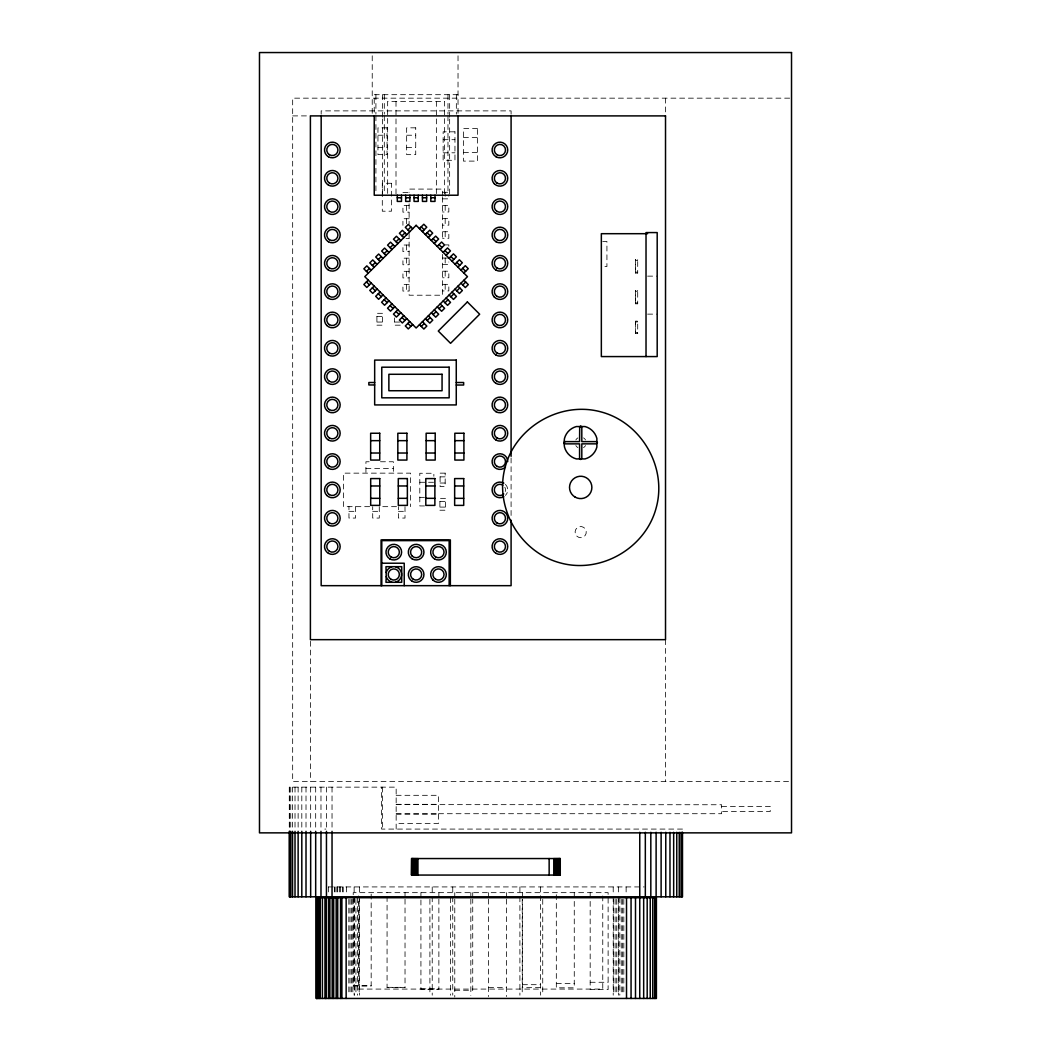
<?xml version="1.0" encoding="UTF-8"?>
<svg xmlns="http://www.w3.org/2000/svg" width="1051" height="1051" viewBox="0 0 1051 1051"><rect width="100%" height="100%" fill="white"/><g stroke="black" fill="none" stroke-linecap="round" stroke-linejoin="round"><path stroke-width="0.75" stroke-dasharray="5 3.75" d="M635.461 273.076L635.461 259.676L637.694 259.676L637.694 273.076L635.461 273.076L635.461 259.676M637.694 259.676L637.55 260.609L635.619 260.609M635.461 303.805L635.461 290.391L637.694 290.391L637.694 303.805L635.461 303.805L635.461 290.391M637.694 290.391L637.55 291.272L635.605 291.272M635.461 333.403L635.461 321.12L637.694 321.12L637.694 333.403L635.461 333.403L635.461 321.12M637.694 321.12L637.55 321.974L635.619 321.974M458.026 94.682L374.235 94.682L374.235 114.139M789.656 98.163L292.664 98.163L292.664 781.537L789.656 781.537M292.664 115.899L310.4 115.899M377.953 135.224L387.031 135.224M406.645 135.224L415.723 135.224M463.452 137.445L477.522 137.445M443.141 139.678L454.952 139.678M377.953 147.587L387.031 147.587M406.645 147.587L415.723 147.587M463.452 152.513L477.522 152.513M443.141 152.802L454.952 152.802M442.629 192.28L448.83 192.28L448.83 196.222M402.927 192.412L409.115 192.412M442.629 198.849L448.83 198.849M442.629 205.431L448.83 205.431L448.83 212L442.629 212M409.115 205.562L402.927 205.562L402.927 212.144L409.115 212.144M442.629 218.582L448.83 218.582L448.83 225.164L442.629 225.164M409.115 218.713L402.927 218.713L402.927 225.295M442.629 231.732L448.83 231.732L448.83 238.314L442.629 238.314M406.028 238.446L409.115 238.446M602.735 241.48L606.926 241.48L606.926 266.547L602.735 266.547M409.115 245.028L402.927 245.028L402.927 251.609L409.115 251.609M445.177 244.896L448.83 244.896L448.83 247.524M409.115 258.178L402.927 258.178L402.927 264.76L409.115 264.76M442.629 258.047L448.83 258.047M442.629 264.616L448.83 264.616L448.83 261.988M409.115 271.329L402.927 271.329L402.927 277.911L409.115 277.911M442.629 271.197L448.83 271.197L448.83 277.779L442.629 277.779M635.619 272.143L637.55 272.143L637.694 273.076M647.613 276.137L657.19 276.137M409.115 284.493L402.927 284.493L402.927 291.061L409.115 291.061M442.629 284.348L448.83 284.348L448.83 290.93L442.629 290.93M635.605 302.924L637.55 302.924L637.694 303.805M647.613 314.131L657.19 314.131M376.902 316.587L382.511 316.587M376.902 322.053L382.511 322.053M394.624 322.053L400.234 322.053M400.234 325.179L394.624 325.179L394.624 317.954M635.619 332.55L637.55 332.55L637.694 333.403M369.151 461.757L365.932 461.757L365.932 473.147M380.449 461.757L393.35 461.757L393.35 473.147M365.932 468.483L393.35 468.483M440.093 476.852L445.177 476.852M419.796 482.278L433.866 482.278M440.093 483.026L445.177 483.026M419.796 497.346L424.486 497.346M439.896 501.629L445.506 501.629M424.486 505.938L419.796 505.938L419.796 473.265L433.866 473.265L433.866 476.261M369.676 506.661L343.519 506.661L343.519 473.147L410.547 473.147L410.547 506.661M382.761 506.661L397.462 506.661M439.896 507.094L445.506 507.094M348.958 511.338L355.527 511.338M372.698 511.338L379.28 511.338M398.421 511.338L405.003 511.338M396.161 795.318L438.477 795.318L438.477 823.419L396.161 823.419M396.161 804.33L438.477 804.33M396.161 804.619L721.63 804.751L721.63 813.71L438.477 813.71M721.63 806.485L770.225 806.485L770.225 811.543L721.63 811.543M396.161 813.881L438.477 813.881M396.161 814.026L438.477 814.026M324.825 829.081L325.863 829.081M682.493 829.081L381.618 829.081L381.618 787.146M328.346 886.926L644.224 886.926M590.176 982.278L608.122 982.278M556.321 983.394L574.266 983.394M522.465 984.682L540.424 984.682M353.228 985.667L371.174 985.667M387.07 987.336L405.029 987.336M488.623 987.585L506.569 987.585M540.424 987.651L522.465 987.651L522.465 899.196M420.925 988.886L438.871 988.886M454.768 990.278L472.727 990.278L472.727 899.157M665.519 98.163L665.519 114.283M665.519 639.665L665.519 781.537M626.133 886.926L626.133 895.124M623.821 899.354L623.821 995.205M622.586 899.354L622.586 995.205M621.246 899.354L621.246 995.205M619.801 897.725L619.801 995.205M618.514 886.926L618.514 895.124M618.514 896.766L618.514 995.166M618.29 899.354L618.29 995.205M616.714 899.354L616.714 995.205M615.111 899.354L615.111 995.205M613.482 899.354L613.482 995.205M613.219 886.926L613.219 895.124M613.219 896.766L613.219 995.166M602.762 895.912L602.762 989.083L358.588 989.083L358.588 895.912M590.176 892.654L590.176 989.569L608.122 989.569L608.122 892.654L353.228 892.654L353.228 986.074L371.174 986.074L371.174 892.654M574.266 892.654L574.266 987.822L556.321 987.822L556.321 892.654M542.736 899.354L542.736 995.205M540.424 886.926L540.424 995.166M522.465 892.654L522.465 897.567M522.229 899.354L522.229 995.205M519.903 886.926L519.903 895.124M519.903 896.766L519.903 995.166M511.088 114.165L511.088 110.881L321.172 110.881L321.172 114.165M511.088 457.96L511.088 516.908M506.569 892.654L506.569 897.554M506.569 899.144L506.569 996.545M488.623 892.654L488.623 897.554M488.623 899.144L488.623 996.545M472.727 892.654L472.727 897.528M470.835 892.654L470.835 897.541M470.835 899.17L470.835 995.428M458.026 55.795L458.026 115.899M456.344 94.682L456.344 114.139M454.768 892.654L454.768 897.541M454.768 899.157L454.768 997.057M452.745 886.926L452.745 895.124M452.745 896.766L452.745 995.166M450.419 897.725L450.419 995.205M449.644 94.682L449.644 117.384M449.644 118.999L449.644 195.223M447.976 94.682L447.976 114.139M447.976 115.768L447.976 193.607M445.177 192.28L445.177 196.222M445.177 205.431L445.177 212M445.177 218.582L445.177 225.164M445.177 231.732L445.177 238.314M445.177 258.047L445.177 264.616M445.177 271.197L445.177 277.779M445.177 284.348L445.177 290.93M444.626 193.607L444.626 101.382L387.648 101.382L387.648 193.607M442.629 196.222L442.629 189.088L409.115 189.088L409.115 192.346M442.629 197.246L442.629 239.694M442.629 254.395L442.629 295.213L409.115 295.213L409.115 233.191M438.871 892.654L438.871 897.567M438.871 899.17L438.871 989.372L420.925 989.372L420.925 892.654M436.362 101.382L436.362 193.607M432.224 886.926L432.224 895.124M432.224 896.766L432.224 995.166M429.912 899.354L429.912 995.205M409.115 203.776L409.115 223.981M406.579 205.562L406.579 212.144M406.579 218.713L406.579 223.981M406.579 245.028L406.579 251.609M406.579 258.178L406.579 264.76M406.579 271.329L406.579 277.911M406.579 284.493L406.579 291.061M405.003 506.661L405.003 518.064L398.421 518.064L398.421 506.661M405.029 892.654L405.029 897.567M405.029 899.183L405.029 987.625L387.07 987.625L387.07 892.654M396.161 829.081L396.161 787.146L289.288 787.146L289.288 829.699M396.004 101.382L396.004 195.223M384.298 94.682L384.298 114.139M384.298 115.768L384.298 193.607M382.617 94.682L382.617 117.384M382.617 118.999L382.617 195.223M382.419 787.146L382.419 829.081M379.28 506.661L379.28 518.064L372.698 518.064L372.698 506.661M375.916 94.682L375.916 114.139M375.916 115.768L375.916 193.607M372.225 55.795L372.225 115.899M359.442 886.926L359.442 895.124M359.442 896.766L359.442 995.166M359.166 899.354L359.166 995.205M357.537 897.725L357.537 995.205M355.934 899.354L355.934 995.205M355.527 506.661L355.527 518.064L348.958 518.064L348.958 506.661M354.358 897.725L354.358 995.205M354.134 886.926L354.134 895.124M354.134 896.766L354.134 995.166M352.847 899.354L352.847 995.205M351.415 899.354L351.415 995.205M350.062 899.354L350.062 995.205M348.827 899.354L348.827 995.205M346.515 886.926L346.515 895.124M343.23 886.926L343.23 895.124M342.6 886.926L342.6 895.124M340.406 886.926L340.406 895.124M339.591 886.926L339.591 895.124M337.699 886.926L337.699 895.124M336.872 886.926L336.872 895.124M335.111 886.926L335.111 895.124M334.389 886.926L334.389 895.124M332.037 787.146L332.037 829.699M328.621 886.926L328.621 895.124M326.454 787.146L326.454 829.699M320.975 787.146L320.975 829.699M315.681 787.146L315.681 829.699M310.662 787.146L310.662 829.699M310.4 641.294L310.4 781.537M306.012 787.146L306.012 829.699M301.808 787.146L301.808 829.699M298.129 787.146L298.129 829.699M295.016 787.146L295.016 829.699M292.546 787.146L292.546 829.699M290.746 787.146L290.746 829.699M289.656 787.146L289.656 829.699M585.525 445.532A5.583 5.583 0 0 1 583.489 447.581M577.905 447.581A5.583 5.583 0 0 1 575.856 445.532M575.856 439.949A5.583 5.583 0 0 1 577.905 437.899M583.489 437.899A5.583 5.583 0 0 1 585.525 439.949M504.835 487.27A5.583 5.583 0 0 1 505.268 491.513M505.452 484.38A7.817 7.817 0 0 1 505.452 495.441M387.031 127.828L377.953 127.828L377.953 154.642L387.031 154.642L387.031 127.828M415.723 127.828L406.645 127.828L406.645 154.642L415.723 154.642L415.723 127.828M477.522 128.432L463.452 128.432L463.452 161.105L477.522 161.105L477.522 128.432M454.952 131.822L443.141 131.822L443.141 160.291L454.952 160.291L454.952 131.822M391.471 183.281L382.301 183.281L382.301 211.198L391.471 211.198L391.471 183.281M382.511 313.316L376.902 313.316L376.902 325.179L382.511 325.179L382.511 313.316M445.177 473.147L440.093 473.147L440.093 486.56L445.177 486.56L445.177 473.147M445.506 498.358L439.896 498.358L439.896 510.221L445.506 510.221L445.506 498.358M576.749 536.063A5.583 5.583 0 0 0 586.09 533.553A5.583 5.583 0 0 0 579.246 526.709A5.583 5.583 0 0 0 576.749 536.063"/><path stroke-width="1.5" d="M386.243 576.513L385.967 582.293L401.718 582.293L401.718 566.673L385.967 566.673L386.243 576.513A7.817 7.817 0 0 0 391.76 582.044M366.444 271.408L369.413 268.452M372.369 265.483L375.338 262.527M378.294 259.558L381.263 256.602M384.219 253.633L387.188 250.677M390.144 247.708L393.113 244.752M396.069 241.783L399.038 238.827M401.994 235.858L404.963 232.902M407.919 229.933L410.888 226.977M419.441 228.619L423.816 224.244L426.772 227.2L422.397 231.588M368.231 280.105L363.856 284.479L366.812 287.449L371.187 283.074M425.353 234.544L429.741 230.169L432.697 233.125L428.322 237.513M374.156 286.03L369.768 290.404L372.737 293.374L377.112 288.999M431.278 240.469L435.666 236.094L438.622 239.05L434.247 243.425M380.081 291.955L375.693 296.329L378.662 299.299L383.037 294.911M437.203 246.394L441.591 242.019L444.547 244.975L440.172 249.35M386.006 297.88L381.618 302.254L384.587 305.224L388.962 300.836M443.128 252.319L447.516 247.944L450.472 250.9L446.097 255.275M391.931 303.805L387.543 308.179L390.512 311.149L394.887 306.761M449.053 258.244L453.441 253.856L456.397 256.825L452.022 261.2M397.856 309.73L393.468 314.104L396.437 317.074L400.812 312.686M454.978 264.169L459.366 259.781L462.322 262.75L457.947 267.125M403.781 315.655L399.393 320.029L402.362 322.999L406.737 318.611M460.903 270.094L465.291 265.706L468.247 268.675L463.872 273.05M409.706 321.58L405.318 325.955L408.287 328.924L412.662 324.536M421.28 326.454L424.236 323.498M427.205 320.529L430.161 317.573M433.13 314.604L436.086 311.648M439.055 308.679L442.011 305.723M444.98 302.754L447.936 299.798M450.905 296.829L453.861 293.873M456.83 290.904L459.786 287.948M462.755 284.979L465.711 282.023M565.162 441.512L563.94 442.734L564.505 447.082A16.75 16.75 0 0 0 576.355 458.919L585.026 458.919A16.75 16.75 0 0 0 596.876 447.082L596.876 438.398A16.75 16.75 0 0 0 585.026 426.548L576.355 426.548A16.75 16.75 0 0 0 564.505 438.398L563.94 442.734L565.057 443.864L579.574 443.864L579.574 458.381L580.691 459.497L581.807 458.381L581.807 443.85L596.337 443.85L597.454 442.734L596.337 441.617L581.807 441.617L581.807 427.1L580.691 425.983L579.574 427.1M397.291 197.759L401.482 197.759M405.673 197.759L409.864 197.759M414.055 197.759L418.245 197.759M422.436 197.759L426.627 197.759M430.805 197.759L434.996 197.759M647.613 233.69L601.343 233.69L601.343 356.578L657.19 356.578L657.19 232.573L646.023 232.573L646.023 356.578M374.668 382.511L368.848 382.511L368.848 384.955L374.668 384.955M456.265 382.511L463.649 382.511L463.649 385.021L456.265 385.021M370.648 440.658L379.726 440.658M397.83 440.658L406.908 440.658M426.141 440.658L435.206 440.658M454.833 440.658L463.911 440.658M565.057 441.617L579.574 441.617L579.692 426.982M370.648 453.02L379.726 453.02M397.83 453.02L406.908 453.02M426.141 453.02L435.206 453.02M454.833 453.02L463.911 453.02M370.688 485.969L379.766 485.969M398.29 485.969L407.368 485.969M425.8 485.969L434.878 485.969M454.649 485.969L463.714 485.969M370.688 498.332L379.766 498.332M398.29 498.332L407.368 498.332M425.8 498.332L434.878 498.332M454.649 498.332L463.714 498.332M381.776 563.218L404.228 563.218L404.228 585.67M411.532 875.063L560.262 875.063L560.262 858.549L411.532 858.549L411.532 875.063L411.742 858.549M421.228 226.819L424.197 229.788M427.153 232.744L430.122 235.713M433.078 238.669L436.047 241.638M439.003 244.594L441.972 247.563M444.928 250.519L447.897 253.488M450.853 256.444L453.822 259.413M456.778 262.369L459.734 265.338M462.703 268.294L465.659 271.263M412.675 228.776L408.3 224.389L405.331 227.358L409.719 231.732M463.911 280.223L468.299 284.611L465.33 287.567L460.955 283.192M406.75 234.701L402.375 230.314L399.406 233.283L403.794 237.657M457.986 286.148L462.374 290.523L459.405 293.492L455.03 289.117M400.825 240.626L396.45 236.239L393.481 239.208L397.869 243.582M452.061 292.073L456.449 296.448L453.48 299.417L449.105 295.042M394.9 246.538L390.525 242.164L387.569 245.133L391.944 249.507M446.136 297.998L450.524 302.373L447.555 305.342L443.18 300.954M388.975 252.463L384.6 248.089L381.644 251.058L386.019 255.432M440.224 303.923L444.599 308.298L441.63 311.267L437.255 306.879M383.05 258.388L378.675 254.014L375.719 256.969L380.094 261.357M434.299 309.848L438.674 314.223L435.705 317.192L431.33 312.804M377.138 264.313L372.75 259.939L369.794 262.895L374.169 267.282M428.374 315.773L432.749 320.148L429.793 323.117L425.405 318.729M371.213 270.238L366.825 265.864L363.869 268.82L368.244 273.207M422.449 321.698L426.824 326.073L423.868 329.042L419.48 324.654M366.431 281.904L369.4 284.86M372.356 287.829L375.325 290.785M378.281 293.755L381.25 296.71M384.206 299.68L387.175 302.635M390.131 305.605L393.087 308.56M396.056 311.53L399.012 314.485M401.981 317.455L404.937 320.41M407.906 323.38L410.862 326.336M682.493 832.3L682.493 896.805L289.288 896.805L289.288 831.341M682.125 832.3L682.125 896.805M681.035 832.3L681.035 896.805M679.235 832.3L679.235 896.805M676.765 832.3L676.765 896.805M673.665 832.3L673.665 896.805M669.973 832.3L669.973 896.805M665.769 832.3L665.769 896.805M661.118 832.3L661.118 896.805M656.113 832.3L656.113 896.805M655.85 897.725L655.85 998.45M654.628 897.725L654.628 998.45M652.737 897.725L652.737 998.45M650.819 832.3L650.819 896.805M650.241 897.725L650.241 998.45M647.193 897.725L647.193 998.45M645.327 832.3L645.327 896.805M643.672 897.725L643.672 998.45M639.757 832.3L639.757 896.805M639.744 897.725L639.744 998.45M635.5 897.725L635.5 998.45M631.06 897.725L631.06 998.45M626.514 897.725L626.514 998.45M560.209 858.549L560.038 875.063M559.776 858.549L559.776 875.063M559.395 858.549L559.395 875.063M558.935 858.549L558.935 875.063M558.383 858.549L558.383 875.063M557.753 858.549L557.753 875.063M557.056 858.549L557.056 875.063M556.307 858.549L556.307 875.063M555.506 858.549L555.506 875.063M554.678 858.549L554.678 875.063M553.851 858.549L553.851 875.063M549.148 858.549L549.148 875.063M511.088 115.794L511.088 456.331M511.088 520.179L511.088 585.67L321.172 585.67L321.172 115.794M458.026 115.768L458.026 195.223L374.235 195.223L374.235 115.768M450.353 585.67L450.353 539.925L381.079 539.925L381.079 585.67M449.158 585.67L449.158 540.621L381.776 540.621L381.776 585.67M434.996 195.223L434.996 201.411L430.805 201.411L430.805 195.223M426.627 195.223L426.627 201.411L422.436 201.411L422.436 195.223M418.245 195.223L418.245 201.411L414.055 201.411L414.055 195.223M417.943 858.549L417.943 875.063M417.102 858.549L417.102 875.063M416.275 858.549L416.275 875.063M415.487 858.549L415.487 875.063M414.738 858.549L414.738 875.063M414.041 858.549L414.041 875.063M413.411 858.549L413.411 875.063M412.846 858.549L412.846 875.063M412.386 858.549L412.386 875.063M412.018 858.549L412.018 875.063M409.864 195.223L409.864 201.411L405.673 201.411L405.673 195.223M401.482 195.223L401.482 201.411L397.291 201.411L397.291 195.223M346.147 897.725L346.147 998.45M341.89 897.725L341.89 998.45M340.537 897.725L340.537 998.45M337.713 897.725L337.713 998.45M336.175 897.725L336.175 998.45M333.692 897.725L333.692 998.45M332.182 897.725L332.182 998.45M332.037 831.341L332.037 896.805M329.883 897.725L329.883 998.45M328.529 897.725L328.529 998.45M326.454 831.341L326.454 896.805M326.296 897.725L326.296 998.45M325.455 897.725L325.455 998.45M325.258 897.725L325.258 998.45M322.407 897.725L322.407 998.45M320.975 831.341L320.975 896.805M320.069 897.725L320.069 998.45M319.465 897.725L319.465 998.45M318.269 897.725L318.269 998.45M317.744 897.725L317.744 998.45M317.021 897.725L317.021 998.45M316.693 897.725L316.693 998.45M316.377 897.725L316.404 998.45M315.681 831.341L315.681 896.805M310.662 831.341L310.662 896.805M306.012 831.341L306.012 896.805M301.808 831.341L301.808 896.805M298.129 831.341L298.129 896.805M295.016 831.341L295.016 896.805M292.546 831.341L292.546 896.805M290.746 831.341L290.746 896.805M289.656 831.341L289.656 896.805M395.82 566.936A7.817 7.817 0 0 1 395.82 582.044M386.243 572.467A7.817 7.817 0 0 1 391.76 566.936M503.744 493.983A5.583 5.583 0 0 1 496.203 494.075A5.583 5.583 0 0 1 495.441 486.56A5.583 5.583 0 0 1 502.851 485.155M503.823 496.676A7.817 7.817 0 0 1 492.091 489.911A7.817 7.817 0 0 1 503.823 483.132M505.452 467.117A7.817 7.817 0 0 1 493.142 465.488A7.817 7.817 0 0 1 497.898 454.032A7.817 7.817 0 0 1 507.738 461.586M505.163 467.183C494.075 507.541 519.956 552.379 560.459 562.955C600.817 574.043 645.642 548.162 656.231 507.659C667.306 467.301 641.425 422.463 600.936 411.887C560.577 400.799 515.739 426.693 505.163 467.183M416.13 225.321L364.789 276.663L416.13 328.004L467.472 276.663L416.13 225.321M467.38 301.939L438.28 331.052L450.564 343.322L479.663 314.223L467.38 301.939M791.521 52.55L259.479 52.55L259.479 832.865L791.521 832.865L791.521 52.55M665.519 115.899L310.4 115.899L310.4 639.665L665.519 639.665L665.519 115.899M456.265 360.086L374.668 360.086L374.668 404.924L456.265 404.924L456.265 360.086M449.158 367.193L381.776 367.193L381.776 397.83L449.158 397.83L449.158 367.193M442.064 374.287L388.87 374.287L388.87 390.736L442.064 390.736L442.064 374.287M379.726 433.248L370.648 433.248L370.648 460.062L379.726 460.062L379.726 433.248M406.908 433.248L397.83 433.248L397.83 460.062L406.908 460.062L406.908 433.248M435.206 433.248L426.141 433.248L426.141 460.062L435.206 460.062L435.206 433.248M463.911 433.248L454.833 433.248L454.833 460.062L463.911 460.062L463.911 433.248M379.766 478.573L370.688 478.573L370.688 505.386L379.766 505.386L379.766 478.573M407.368 478.573L398.29 478.573L398.29 505.386L407.368 505.386L407.368 478.573M434.878 478.573L425.8 478.573L425.8 505.386L434.878 505.386L434.878 478.573M463.714 478.573L454.649 478.573L454.649 505.386L463.714 505.386L463.714 478.573M656.402 897.725L316.272 897.725L316.272 998.45L656.402 998.45L656.402 897.725M575.107 497.097A11.167 11.167 0 0 0 591.871 487.428A11.167 11.167 0 0 0 575.107 477.745A11.167 11.167 0 0 0 575.107 497.097M496.978 551.315A5.583 5.583 0 0 0 505.505 546.73A5.583 5.583 0 0 0 497.268 541.646A5.583 5.583 0 0 0 496.978 551.315M413.345 579.324A5.583 5.583 0 0 0 421.714 574.49A5.583 5.583 0 0 0 413.345 569.655A5.583 5.583 0 0 0 413.345 579.324M435.679 579.324A5.583 5.583 0 0 0 444.061 574.49A5.583 5.583 0 0 0 435.679 569.655A5.583 5.583 0 0 0 435.679 579.324M390.998 579.324A5.583 5.583 0 0 0 399.38 574.49A5.583 5.583 0 0 0 390.998 569.655A5.583 5.583 0 0 0 390.998 579.324M390.998 556.991A5.583 5.583 0 0 0 399.38 552.156A5.583 5.583 0 0 0 390.998 547.308A5.583 5.583 0 0 0 390.998 556.991M412.189 556.097A5.583 5.583 0 0 0 421.53 553.601A5.583 5.583 0 0 0 414.685 546.756A5.583 5.583 0 0 0 412.189 556.097M435.679 556.991A5.583 5.583 0 0 0 444.061 552.156A5.583 5.583 0 0 0 435.679 547.308A5.583 5.583 0 0 0 435.679 556.991M434.562 558.922A7.817 7.817 0 0 0 446.294 552.156A7.817 7.817 0 0 0 434.562 545.377A7.817 7.817 0 0 0 434.562 558.922M412.228 558.922A7.817 7.817 0 0 0 423.947 552.156A7.817 7.817 0 0 0 412.228 545.377A7.817 7.817 0 0 0 412.228 558.922M389.882 558.922A7.817 7.817 0 0 0 401.613 552.156A7.817 7.817 0 0 0 389.882 545.377A7.817 7.817 0 0 0 389.882 558.922M412.228 581.269A7.817 7.817 0 0 0 423.947 574.49A7.817 7.817 0 0 0 412.228 567.724A7.817 7.817 0 0 0 412.228 581.269M432.946 580.021A7.817 7.817 0 0 0 446.031 576.513A7.817 7.817 0 0 0 436.454 566.936A7.817 7.817 0 0 0 432.946 580.021M496.006 553.338A7.817 7.817 0 0 0 507.738 546.559A7.817 7.817 0 0 0 496.006 539.794A7.817 7.817 0 0 0 496.006 553.338M496.978 522.991A5.583 5.583 0 0 0 505.505 518.406A5.583 5.583 0 0 0 497.268 513.322A5.583 5.583 0 0 0 496.978 522.991M494.39 523.766A7.817 7.817 0 0 0 507.475 520.258A7.817 7.817 0 0 0 497.898 510.681A7.817 7.817 0 0 0 494.39 523.766M496.978 438.004A5.583 5.583 0 0 0 505.505 433.419A5.583 5.583 0 0 0 497.268 428.335A5.583 5.583 0 0 0 496.978 438.004M496.006 440.027A7.817 7.817 0 0 0 507.738 433.248A7.817 7.817 0 0 0 496.006 426.483A7.817 7.817 0 0 0 496.006 440.027M496.978 466.329A5.583 5.583 0 0 0 505.505 461.757A5.583 5.583 0 0 0 497.268 456.66A5.583 5.583 0 0 0 496.978 466.329M496.978 409.68A5.583 5.583 0 0 0 505.505 405.095A5.583 5.583 0 0 0 497.268 400.011A5.583 5.583 0 0 0 496.978 409.68M496.006 411.703A7.817 7.817 0 0 0 507.738 404.924A7.817 7.817 0 0 0 496.006 398.158A7.817 7.817 0 0 0 496.006 411.703M496.978 381.355A5.583 5.583 0 0 0 505.505 376.77A5.583 5.583 0 0 0 497.268 371.686A5.583 5.583 0 0 0 496.978 381.355M496.006 383.379A7.817 7.817 0 0 0 507.738 376.6A7.817 7.817 0 0 0 496.006 369.834A7.817 7.817 0 0 0 496.006 383.379M496.978 353.018A5.583 5.583 0 0 0 505.505 348.446A5.583 5.583 0 0 0 497.268 343.349A5.583 5.583 0 0 0 496.978 353.018M496.006 355.041A7.817 7.817 0 0 0 507.738 348.275A7.817 7.817 0 0 0 496.006 341.496A7.817 7.817 0 0 0 496.006 355.041M496.978 324.693A5.583 5.583 0 0 0 505.505 320.121A5.583 5.583 0 0 0 497.268 315.024A5.583 5.583 0 0 0 496.978 324.693M494.39 325.482A7.817 7.817 0 0 0 507.475 321.974A7.817 7.817 0 0 0 497.898 312.397A7.817 7.817 0 0 0 494.39 325.482M496.978 296.369A5.583 5.583 0 0 0 505.505 291.797A5.583 5.583 0 0 0 497.268 286.7A5.583 5.583 0 0 0 496.978 296.369M494.39 297.144A7.817 7.817 0 0 0 507.475 293.649A7.817 7.817 0 0 0 497.898 284.072A7.817 7.817 0 0 0 494.39 297.144M496.978 268.044A5.583 5.583 0 0 0 505.505 263.459A5.583 5.583 0 0 0 497.268 258.375A5.583 5.583 0 0 0 496.978 268.044M496.006 270.068A7.817 7.817 0 0 0 507.738 263.289A7.817 7.817 0 0 0 496.006 256.523A7.817 7.817 0 0 0 496.006 270.068M496.978 239.72A5.583 5.583 0 0 0 505.505 235.135A5.583 5.583 0 0 0 497.268 230.051A5.583 5.583 0 0 0 496.978 239.72M496.006 241.743A7.817 7.817 0 0 0 507.738 234.964A7.817 7.817 0 0 0 496.006 228.198A7.817 7.817 0 0 0 496.006 241.743M496.978 211.396A5.583 5.583 0 0 0 505.505 206.811A5.583 5.583 0 0 0 497.268 201.713A5.583 5.583 0 0 0 496.978 211.396M496.006 213.406A7.817 7.817 0 0 0 507.738 206.64A7.817 7.817 0 0 0 496.006 199.861A7.817 7.817 0 0 0 496.006 213.406M496.978 183.058A5.583 5.583 0 0 0 505.505 178.486A5.583 5.583 0 0 0 497.268 173.389A5.583 5.583 0 0 0 496.978 183.058M494.39 183.846A7.817 7.817 0 0 0 507.475 180.338A7.817 7.817 0 0 0 497.898 170.761A7.817 7.817 0 0 0 494.39 183.846M496.978 154.733A5.583 5.583 0 0 0 505.505 150.162A5.583 5.583 0 0 0 497.268 145.064A5.583 5.583 0 0 0 496.978 154.733M496.006 156.757A7.817 7.817 0 0 0 507.738 149.991A7.817 7.817 0 0 0 496.006 143.212A7.817 7.817 0 0 0 496.006 156.757M329.41 551.315A5.583 5.583 0 0 0 337.936 546.73A5.583 5.583 0 0 0 329.699 541.646A5.583 5.583 0 0 0 329.41 551.315M329.41 409.68A5.583 5.583 0 0 0 337.936 405.095A5.583 5.583 0 0 0 329.699 400.011A5.583 5.583 0 0 0 329.41 409.68M329.41 466.329A5.583 5.583 0 0 0 337.936 461.757A5.583 5.583 0 0 0 329.699 456.66A5.583 5.583 0 0 0 329.41 466.329M329.41 296.369A5.583 5.583 0 0 0 337.936 291.797A5.583 5.583 0 0 0 329.699 286.7A5.583 5.583 0 0 0 329.41 296.369M328.438 553.338A7.817 7.817 0 0 0 340.169 546.559A7.817 7.817 0 0 0 328.438 539.794A7.817 7.817 0 0 0 328.438 553.338M329.41 353.018A5.583 5.583 0 0 0 337.936 348.446A5.583 5.583 0 0 0 329.699 343.349A5.583 5.583 0 0 0 329.41 353.018M329.41 324.693A5.583 5.583 0 0 0 337.936 320.121A5.583 5.583 0 0 0 329.699 315.024A5.583 5.583 0 0 0 329.41 324.693M328.438 241.743A7.817 7.817 0 0 0 340.169 234.964A7.817 7.817 0 0 0 328.438 228.198A7.817 7.817 0 0 0 328.438 241.743M329.41 239.72A5.583 5.583 0 0 0 337.936 235.135A5.583 5.583 0 0 0 329.699 230.051A5.583 5.583 0 0 0 329.41 239.72M329.41 268.044A5.583 5.583 0 0 0 337.936 263.459A5.583 5.583 0 0 0 329.699 258.375A5.583 5.583 0 0 0 329.41 268.044M328.438 270.068A7.817 7.817 0 0 0 340.169 263.289A7.817 7.817 0 0 0 328.438 256.523A7.817 7.817 0 0 0 328.438 270.068M329.41 154.733A5.583 5.583 0 0 0 337.936 150.162A5.583 5.583 0 0 0 329.699 145.064A5.583 5.583 0 0 0 329.41 154.733M328.438 298.392A7.817 7.817 0 0 0 340.169 291.626A7.817 7.817 0 0 0 328.438 284.847A7.817 7.817 0 0 0 328.438 298.392M326.822 325.482A7.817 7.817 0 0 0 339.907 321.974A7.817 7.817 0 0 0 330.329 312.397A7.817 7.817 0 0 0 326.822 325.482M328.438 355.041A7.817 7.817 0 0 0 340.169 348.275A7.817 7.817 0 0 0 328.438 341.496A7.817 7.817 0 0 0 328.438 355.041M328.438 468.352A7.817 7.817 0 0 0 340.169 461.586A7.817 7.817 0 0 0 328.438 454.807A7.817 7.817 0 0 0 328.438 468.352M329.41 381.355A5.583 5.583 0 0 0 337.936 376.77A5.583 5.583 0 0 0 329.699 371.686A5.583 5.583 0 0 0 329.41 381.355M328.438 383.379A7.817 7.817 0 0 0 340.169 376.6A7.817 7.817 0 0 0 328.438 369.834A7.817 7.817 0 0 0 328.438 383.379M326.822 410.455A7.817 7.817 0 0 0 339.907 406.947A7.817 7.817 0 0 0 330.329 397.37A7.817 7.817 0 0 0 326.822 410.455M329.41 494.653A5.583 5.583 0 0 0 337.936 490.081A5.583 5.583 0 0 0 329.699 484.984A5.583 5.583 0 0 0 329.41 494.653M326.822 495.441A7.817 7.817 0 0 0 339.907 491.934A7.817 7.817 0 0 0 330.329 482.356A7.817 7.817 0 0 0 326.822 495.441M329.41 522.991A5.583 5.583 0 0 0 337.936 518.406A5.583 5.583 0 0 0 329.699 513.322A5.583 5.583 0 0 0 329.41 522.991M328.438 525.014A7.817 7.817 0 0 0 340.169 518.235A7.817 7.817 0 0 0 328.438 511.469A7.817 7.817 0 0 0 328.438 525.014M329.41 438.004A5.583 5.583 0 0 0 337.936 433.419A5.583 5.583 0 0 0 329.699 428.335A5.583 5.583 0 0 0 329.41 438.004M328.438 440.027A7.817 7.817 0 0 0 340.169 433.248A7.817 7.817 0 0 0 328.438 426.483A7.817 7.817 0 0 0 328.438 440.027M328.438 156.757A7.817 7.817 0 0 0 340.169 149.991A7.817 7.817 0 0 0 328.438 143.212A7.817 7.817 0 0 0 328.438 156.757M329.41 183.058A5.583 5.583 0 0 0 337.936 178.486A5.583 5.583 0 0 0 329.699 173.389A5.583 5.583 0 0 0 329.41 183.058M328.438 185.081A7.817 7.817 0 0 0 340.169 178.315A7.817 7.817 0 0 0 328.438 171.536A7.817 7.817 0 0 0 328.438 185.081M326.822 212.171A7.817 7.817 0 0 0 339.907 208.663A7.817 7.817 0 0 0 330.329 199.086A7.817 7.817 0 0 0 326.822 212.171M329.41 211.396A5.583 5.583 0 0 0 337.936 206.811A5.583 5.583 0 0 0 329.699 201.713A5.583 5.583 0 0 0 329.41 211.396"/></g></svg>
